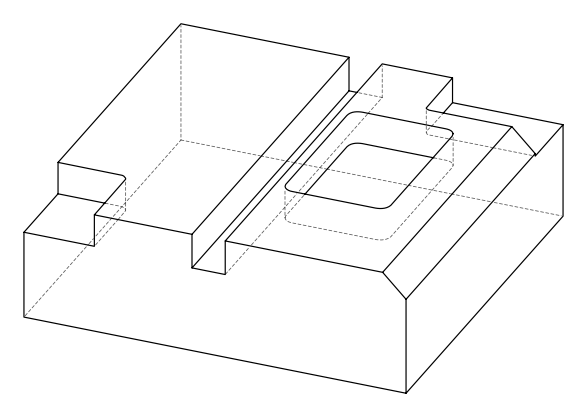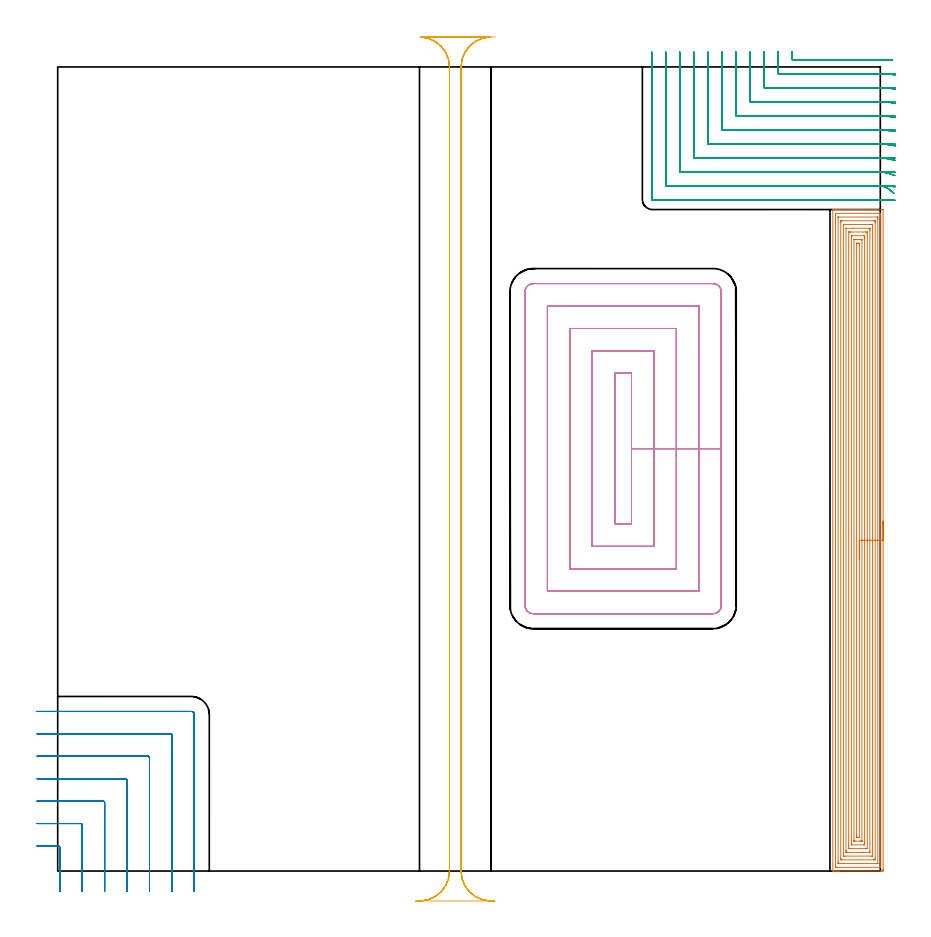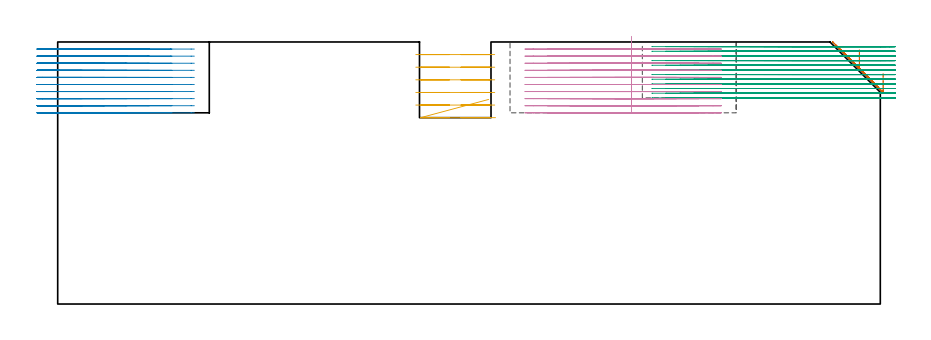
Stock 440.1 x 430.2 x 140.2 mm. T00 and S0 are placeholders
(PLAN: 5 operations, 4 tool changes, 136 min)
(1 AREA_MILL | FG_CHAMFER_SURFACE | UGT0205_001 | 28.67 min | 131085 mm3)
(2 MILL_CORNER_NOTCH_RECTANGULAR | CORNER_NOTCH_RECTANGULAR | NXT0201_012 | Follow Part, ap 4, ae 75% | 16.95 min | 286351 mm3)
(3 MILL_CORNER_NOTCH_RECTANGULAR_1 | CORNER_NOTCH_RECTANGULAR_1 | NXT0201_013 | Follow Part, ap 2.5, ae 75% | 39.01 min | 287157 mm3)
(4 MILL_RECTANGULAR_POCKET | POCKET_RECTANGULAR_STRAIGHT | NXT0201_012 | Follow Part, ap 4, ae 75% | 39.05 min | 878357 mm3)
(5 MILL_RECTANGULAR_SLOT | SLOT_RECTANGULAR | UGT0201_004 | Follow Part, ap 8, ae 75% | 12.3 min | 665838 mm3)
(TOOL UGT0205_001 | Chamfer Mill 20 x 3 x 45 deg. | D20 FL50 Z2)
(TOOL NXT0201_012 | ENDMILL 16mm [2P460-1600-NA 1630] | D16 FL38 Z6)
(TOOL NXT0201_013 | ENDMILL 10mm | D10 FL30 Z4)
(TOOL UGT0201_004 | End Mill 32 mm | D32 FL53 Z6)
(OP 1 AREA_MILL)
G17 G21 G94 G90
T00 M6
G54
G17 G0 G90 X441.6 Y186.95 S1061 M3
G43 Z150.2 H0
Z123.3
G94 G1 Y186.912 Z122.428 F250.
Y186.798 Z121.564
Y186.609 Z120.712
Y186.347 Z119.88
Y186.013 Z119.074
Y185.61 Z118.3
Y185.141 Z117.564
Y184.61 Z116.872
Y184.021 Z116.229
Y183.378 Z115.64
Y182.686 Z115.108
Y181.95 Z114.64
Y181.176 Z114.237
Y180.37 Z113.903
Y179.538 Z113.641
Y178.686 Z113.452
Y177.822 Z113.338
Y176.95 Z113.3
Y0.943
X441.599 Y0.611 Z113.301
X441.594 Y0.057 Z113.304
X441.591 Y0.008 Z113.306
X441.042 Y0.004 Z113.856
X440.433 Y0. Z114.464
X418.534 Z136.361
X417.926 Z136.969
X417.364 Z137.533
X417.036 Z137.86
X416.475 Z138.421
X416.147 Z138.748
X415.492 Z139.408
X415.112 Z139.788
X414.742 Z140.149
X414.702 Y0.009 Z140.188
X414.7 Y0.165 Z140.2
Y353.735
X414.703 Y353.891 Z140.188
X414.742 Y353.9 Z140.149
X415.112 Z139.788
X415.491 Z139.408
X416.147 Z138.748
X417.364 Z137.532
X417.926 Z136.969
X429.928 Z124.969
X441.042 Z113.856
X441.325 Y353.898 Z113.573
X441.592 Y353.89 Z113.306
X441.599 Y353.622 Z113.299
X441.6 Y176.95 Z113.3
X440.186 Z114.714
X440.185 Y2.397 Z114.715
X440.184 Y2.365 Z114.716
X440.153 Y2.01 Z114.747
X439.658 Y2.001 Z115.242
X417.036 Y2. Z137.864
X416.541 Y2.001 Z138.359
X416.147 Y2.01 Z138.753
X416.116 Y2.397 Z138.784
X416.115 Y2.43 Z138.785
Y351.503
X416.116 Y351.535 Z138.784
X416.147 Y351.89 Z138.753
X416.643 Y351.899 Z138.257
X439.264 Y351.9 Z115.636
X439.759 Y351.899 Z115.141
X440.153 Y351.89 Z114.747
X440.184 Y351.503 Z114.716
X440.185 Y351.47 Z114.715
X440.186 Y176.95 Z114.714
X438.772 Z116.128
X438.771 Y4.183 Z116.129
Y4.083
X438.768 Y4.034 Z116.132
X438.765 Y4.017 Z116.135
X438.737 Y4.01 Z116.163
X438.555 Y4.001 Z116.345
X417.926 Y4. Z136.974
X417.744 Y4.002 Z137.156
X417.623 Y4.005 Z137.277
X417.535 Y4.011 Z137.365
X417.532 Y4.05 Z137.368
X417.53 Y4.183 Z137.37
X417.529 Y4.581 Z137.371
X417.528 Y5.075 Z137.372
X417.529 Y349.717 Z137.371
Y349.817
X417.532 Y349.866 Z137.368
X417.534 Y349.883 Z137.366
X417.563 Y349.89 Z137.337
X417.745 Y349.899 Z137.155
X438.375 Y349.9 Z116.525
X438.556 Y349.899 Z116.344
X438.677 Y349.895 Z116.223
X438.765 Y349.889 Z116.135
X438.768 Y349.85 Z116.132
X438.77 Y349.717 Z116.13
X438.772 Y349.319 Z116.128
Y348.825
Y176.95
X437.357 Z117.543
Y6.861
X437.351 Y6.103 Z117.549
X437.341 Y6.01 Z117.559
X437.239 Y6.005 Z117.661
X437.025 Y6.002 Z117.875
X436.596 Y6. Z118.304
X419.672 Z135.228
X419.263 Y6.002 Z135.637
X419.059 Y6.005 Z135.841
X418.962 Y6.01 Z135.938
X418.95 Y6.073 Z135.95
X418.943 Y6.732 Z135.957
Y6.861
Y347.039
X418.949 Y347.797 Z135.951
X418.96 Y347.89 Z135.94
X419.061 Y347.895 Z135.839
X419.275 Y347.898 Z135.625
X419.704 Y347.9 Z135.196
X436.628 Z118.272
X437.037 Y347.898 Z117.863
X437.241 Y347.895 Z117.659
X437.338 Y347.89 Z117.562
X437.35 Y347.827 Z117.55
X437.357 Y347.168 Z117.543
Y347.039
Y176.95
X435.943 Z118.957
X435.942 Y8.411 Z118.958
X435.939 Y8.173 Z118.961
X435.936 Y8.024 Z118.964
X435.868 Y8.01 Z119.032
X435.707 Y8.005 Z119.193
X435.462 Y8.001 Z119.438
X421.237 Y8. Z133.663
X420.593 Y8.003 Z134.307
X420.379 Y8.007 Z134.521
X420.366 Y8.009 Z134.534
X420.363 Y8.042 Z134.537
X420.359 Y8.126 Z134.541
X420.357 Y8.252 Z134.543
Y8.41
X420.358 Y345.489 Z134.542
X420.361 Y345.727 Z134.539
X420.364 Y345.876 Z134.536
X420.432 Y345.89 Z134.468
X420.593 Y345.895 Z134.307
X420.839 Y345.899 Z134.061
X435.063 Y345.9 Z119.837
X435.707 Y345.897 Z119.193
X435.921 Y345.893 Z118.979
X435.934 Y345.891 Z118.966
X435.937 Y345.858 Z118.963
X435.941 Y345.774 Z118.959
X435.943 Y345.648 Z118.957
Y345.49
Y176.95
X434.529 Z120.371
X434.528 Y10.131 Z120.372
X434.527 Y10.056 Z120.373
X434.524 Y10.02 Z120.376
X434.522 Y10.01 Z120.378
X434.503 Y10.008 Z120.397
X434.358 Y10.002 Z120.542
X430.803 Y10. Z124.097
X422.371 Y10.001 Z132.529
X421.909 Y10.003 Z132.991
X421.795 Y10.01 Z133.105
X421.778 Y10.018 Z133.122
X421.776 Y10.055 Z133.124
X421.773 Y10.14 Z133.127
X421.772 Y10.433 Z133.128
X421.771 Y11.035 Z133.129
X421.772 Y343.769 Z133.128
X421.773 Y343.844 Z133.127
X421.776 Y343.88 Z133.124
X421.778 Y343.89 Z133.122
X421.797 Y343.892 Z133.103
X421.942 Y343.898 Z132.958
X425.497 Y343.9 Z129.403
X433.929 Y343.899 Z120.971
X434.391 Y343.897 Z120.509
X434.505 Y343.89 Z120.395
X434.522 Y343.882 Z120.378
X434.525 Y343.845 Z120.375
X434.527 Y343.76 Z120.373
X434.529 Y343.467 Z120.371
Y342.865
Y176.95
X433.115 Z121.785
X433.114 Y12.144 Z121.786
X433.111 Y12.069 Z121.789
X433.108 Y12.021 Z121.792
X433.103 Y12.009 Z121.797
X433.094 Y12.007 Z121.806
X433.04 Y12.004 Z121.86
X432.368 Y12. Z122.532
X432.151 Z122.749
X424.149 Z130.751
X423.476 Y12.002 Z131.424
X423.26 Y12.007 Z131.64
X423.195 Y12.01 Z131.705
X423.189 Y12.143 Z131.711
X423.187 Y12.218 Z131.713
X423.185 Y14.004 Z131.715
X423.186 Y341.756 Z131.714
X423.189 Y341.832 Z131.711
X423.192 Y341.879 Z131.708
X423.197 Y341.891 Z131.703
X423.207 Y341.893 Z131.693
X423.26 Y341.896 Z131.64
X423.932 Y341.9 Z130.968
X424.149 Z130.751
X432.151 Z122.749
X432.825 Y341.898 Z122.075
X433.04 Y341.893 Z121.86
X433.106 Y341.89 Z121.794
X433.111 Y341.757 Z121.789
X433.114 Y341.682 Z121.786
Y341.607
X433.115 Y340.789 Z121.785
Y176.95
X431.7 Z123.2
Y14.897
X431.699 Y14.458 Z123.201
X431.693 Y14.004 Z123.207
X431.266 Y14. Z123.634
X425.038 Z129.862
X424.607 Y14.004 Z130.293
X424.601 Y14.443 Z130.299
X424.6 Y14.897 Z130.3
Y15.337
Y339.003
X424.601 Y339.442 Z130.299
X424.607 Y339.896 Z130.293
X425.034 Y339.9 Z129.866
X431.258 Z123.642
X431.694 Y339.896 Z123.206
X431.699 Y339.457 Z123.201
X431.7 Y339.003 Z123.2
X431.701 Y338.563 Z123.199
X431.7 Y176.95 Z123.2
X430.286 Z124.614
X430.285 Y16.28 Z124.615
X430.284 Y16.078 Z124.616
X430.282 Y16.029 Z124.618
X430.28 Y16.012 Z124.62
X430.26 Y16.009 Z124.64
X430.161 Y16.003 Z124.739
X429.484 Y16. Z125.416
X429.274 Z125.626
X426.606 Y16.001 Z128.294
X426.086 Y16.008 Z128.814
X426.029 Y16.01 Z128.871
X426.021 Y16.078 Z128.879
X426.018 Y16.25 Z128.882
X426.014 Y16.595 Z128.886
Y337.621
X426.016 Y337.822 Z128.884
X426.018 Y337.871 Z128.882
X426.02 Y337.888 Z128.88
X426.041 Y337.891 Z128.859
X426.139 Y337.897 Z128.761
X426.816 Y337.9 Z128.084
X427.026 Z127.874
X429.694 Y337.899 Z125.206
X430.214 Y337.892 Z124.686
X430.271 Y337.89 Z124.629
X430.279 Y337.822 Z124.621
X430.282 Y337.65 Z124.618
X430.286 Y337.305 Z124.614
Y176.95
X428.872 Z126.028
Y18.19
X428.87 Y18.097 Z126.03
X428.867 Y18.024 Z126.033
X428.865 Y18.01 Z126.035
X428.856 Y18.007 Z126.044
X428.828 Y18.003 Z126.072
X428.595 Y18.001 Z126.305
X428.171 Y18. Z126.729
X427.706 Y18.004 Z127.194
X427.55 Y18.008 Z127.35
X427.435 Y18.013 Z127.465
X427.432 Y18.19 Z127.468
X427.429 Y18.468 Z127.471
X427.428 Y18.747 Z127.472
Y19.361
Y335.71
X427.43 Y335.803 Z127.47
X427.433 Y335.876 Z127.467
X427.435 Y335.89 Z127.465
X427.444 Y335.893 Z127.456
X427.472 Y335.897 Z127.428
X427.706 Y335.899 Z127.194
X428.129 Z126.771
X428.595 Y335.896 Z126.305
X428.75 Y335.892 Z126.15
X428.865 Y335.887 Z126.035
X428.868 Y335.71 Z126.032
X428.871 Y335.432 Z126.029
X428.872 Y335.153 Z126.028
Y334.539
Y176.95
Y176.078 Z126.066
Y175.213 Z126.18
Y174.362 Z126.369
Y173.53 Z126.631
Y172.724 Z126.965
Y171.95 Z127.368
Y171.214 Z127.836
Y170.522 Z128.368
Y169.879 Z128.957
Y169.29 Z129.6
Y168.758 Z130.292
Y168.29 Z131.028
Y167.887 Z131.802
Y167.553 Z132.608
Y167.291 Z133.44
Y167.102 Z134.292
Y166.988 Z135.156
Y166.95 Z136.028
G0 Z150.2
M5
M2
(OP 2 MILL_CORNER_NOTCH_RECTANGULAR)
G17 G21 G94 G90
T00 M6
G54
G17 G0 G90 X1.1 Y-11. S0 M3
G43 Z150.2 H1
Z136.41
G94 G1 Y-8. F250.
Y12.606 F500.
G3 X0.306 Y13.4 R0.8
G1 X-8.
X-11. F250.
G0 Z150.2
X13.1 Y-11.
Z136.41
G1 Y-8.
Y24.606 F500.
G3 X12.306 Y25.4 R0.8
G1 X-8.
X-11. F250.
G0 Z150.2
X25.1 Y-11.
Z136.41
G1 Y-8.
Y36.605 F500.
G3 X24.305 Y37.4 R0.8
G1 X-8.
X-11. F250.
G0 Z150.2
X37.1 Y-11.
Z136.41
G1 Y-8.
Y48.605 F500.
G3 X36.305 Y49.4 R0.8
G1 X-8.
X-11. F250.
G0 Z150.2
X49.1 Y-11.
Z136.41
G1 Y-8.
Y60.605 F500.
G3 X48.305 Y61.4 R0.8
G1 X-8.
X-11. F250.
G0 Z150.2
X61.1 Y-11.
Z136.41
G1 Y-8.
Y72.604 F500.
G3 X60.304 Y73.4 R0.8
G1 X-8.
X-11. F250.
G0 Z150.2
X73.1 Y-11.
Z136.41
G1 Y-8.
Y83.7 F500.
G3 X71.4 Y85.4 R1.7
G1 X-8.
X-11. F250.
G0 Z150.2
X1.1 Y-11.
Z132.62
G1 Y-8.
Y12.606 F500.
G3 X0.306 Y13.4 R0.8
G1 X-8.
X-11. F250.
G0 Z150.2
X13.1 Y-11.
Z132.62
G1 Y-8.
Y24.606 F500.
G3 X12.306 Y25.4 R0.8
G1 X-8.
X-11. F250.
G0 Z150.2
X25.1 Y-11.
Z132.62
G1 Y-8.
Y36.605 F500.
G3 X24.305 Y37.4 R0.8
G1 X-8.
X-11. F250.
G0 Z150.2
X37.1 Y-11.
Z132.62
G1 Y-8.
Y48.605 F500.
G3 X36.305 Y49.4 R0.8
G1 X-8.
X-11. F250.
G0 Z150.2
X49.1 Y-11.
Z132.62
G1 Y-8.
Y60.605 F500.
G3 X48.305 Y61.4 R0.8
G1 X-8.
X-11. F250.
G0 Z150.2
X61.1 Y-11.
Z132.62
G1 Y-8.
Y72.604 F500.
G3 X60.304 Y73.4 R0.8
G1 X-8.
X-11. F250.
G0 Z150.2
X73.1 Y-11.
Z132.62
G1 Y-8.
Y83.7 F500.
G3 X71.4 Y85.4 R1.7
G1 X-8.
X-11. F250.
G0 Z150.2
X1.1 Y-11.
Z128.83
G1 Y-8.
Y12.606 F500.
G3 X0.306 Y13.4 R0.8
G1 X-8.
X-11. F250.
G0 Z150.2
X13.1 Y-11.
Z128.83
G1 Y-8.
Y24.606 F500.
G3 X12.306 Y25.4 R0.8
G1 X-8.
X-11. F250.
G0 Z150.2
X25.1 Y-11.
Z128.83
G1 Y-8.
Y36.605 F500.
G3 X24.305 Y37.4 R0.8
G1 X-8.
X-11. F250.
G0 Z150.2
X37.1 Y-11.
Z128.83
G1 Y-8.
Y48.605 F500.
G3 X36.305 Y49.4 R0.8
G1 X-8.
X-11. F250.
G0 Z150.2
X49.1 Y-11.
Z128.83
G1 Y-8.
Y60.605 F500.
G3 X48.305 Y61.4 R0.8
G1 X-8.
X-11. F250.
G0 Z150.2
X61.1 Y-11.
Z128.83
G1 Y-8.
Y72.604 F500.
G3 X60.304 Y73.4 R0.8
G1 X-8.
X-11. F250.
G0 Z150.2
X73.1 Y-11.
Z128.83
G1 Y-8.
Y83.7 F500.
G3 X71.4 Y85.4 R1.7
G1 X-8.
X-11. F250.
G0 Z150.2
X1.1 Y-11.
Z125.04
G1 Y-8.
Y12.606 F500.
G3 X0.306 Y13.4 R0.8
G1 X-8.
X-11. F250.
G0 Z150.2
X13.1 Y-11.
Z125.04
G1 Y-8.
Y24.606 F500.
G3 X12.306 Y25.4 R0.8
G1 X-8.
X-11. F250.
G0 Z150.2
X25.1 Y-11.
Z125.04
G1 Y-8.
Y36.605 F500.
G3 X24.305 Y37.4 R0.8
G1 X-8.
X-11. F250.
G0 Z150.2
X37.1 Y-11.
Z125.04
G1 Y-8.
Y48.605 F500.
G3 X36.305 Y49.4 R0.8
G1 X-8.
X-11. F250.
G0 Z150.2
X49.1 Y-11.
Z125.04
G1 Y-8.
Y60.605 F500.
G3 X48.305 Y61.4 R0.8
G1 X-8.
X-11. F250.
G0 Z150.2
X61.1 Y-11.
Z125.04
G1 Y-8.
Y72.604 F500.
G3 X60.304 Y73.4 R0.8
G1 X-8.
X-11. F250.
G0 Z150.2
X73.1 Y-11.
Z125.04
G1 Y-8.
Y83.7 F500.
G3 X71.4 Y85.4 R1.7
G1 X-8.
X-11. F250.
G0 Z150.2
X1.1 Y-11.
Z121.25
G1 Y-8.
Y12.606 F500.
G3 X0.306 Y13.4 R0.8
G1 X-8.
X-11. F250.
G0 Z150.2
X13.1 Y-11.
Z121.25
G1 Y-8.
Y24.606 F500.
G3 X12.306 Y25.4 R0.8
G1 X-8.
X-11. F250.
G0 Z150.2
X25.1 Y-11.
Z121.25
G1 Y-8.
Y36.605 F500.
G3 X24.305 Y37.4 R0.8
G1 X-8.
X-11. F250.
G0 Z150.2
X37.1 Y-11.
Z121.25
G1 Y-8.
Y48.605 F500.
G3 X36.305 Y49.4 R0.8
G1 X-8.
X-11. F250.
G0 Z150.2
X49.1 Y-11.
Z121.25
G1 Y-8.
Y60.605 F500.
G3 X48.305 Y61.4 R0.8
G1 X-8.
X-11. F250.
G0 Z150.2
X61.1 Y-11.
Z121.25
G1 Y-8.
Y72.604 F500.
G3 X60.304 Y73.4 R0.8
G1 X-8.
X-11. F250.
G0 Z150.2
X73.1 Y-11.
Z121.25
G1 Y-8.
Y83.7 F500.
G3 X71.4 Y85.4 R1.7
G1 X-8.
X-11. F250.
G0 Z150.2
X1.1 Y-11.
Z117.46
G1 Y-8.
Y12.606 F500.
G3 X0.306 Y13.4 R0.8
G1 X-8.
X-11. F250.
G0 Z150.2
X13.1 Y-11.
Z117.46
G1 Y-8.
Y24.606 F500.
G3 X12.306 Y25.4 R0.8
G1 X-8.
X-11. F250.
G0 Z150.2
X25.1 Y-11.
Z117.46
G1 Y-8.
Y36.605 F500.
G3 X24.305 Y37.4 R0.8
G1 X-8.
X-11. F250.
G0 Z150.2
X37.1 Y-11.
Z117.46
G1 Y-8.
Y48.605 F500.
G3 X36.305 Y49.4 R0.8
G1 X-8.
X-11. F250.
G0 Z150.2
X49.1 Y-11.
Z117.46
G1 Y-8.
Y60.605 F500.
G3 X48.305 Y61.4 R0.8
G1 X-8.
X-11. F250.
G0 Z150.2
X61.1 Y-11.
Z117.46
G1 Y-8.
Y72.604 F500.
G3 X60.304 Y73.4 R0.8
G1 X-8.
X-11. F250.
G0 Z150.2
X73.1 Y-11.
Z117.46
G1 Y-8.
Y83.7 F500.
G3 X71.4 Y85.4 R1.7
G1 X-8.
X-11. F250.
G0 Z150.2
X1.1 Y-11.
Z113.67
G1 Y-8.
Y12.606 F500.
G3 X0.306 Y13.4 R0.8
G1 X-8.
X-11. F250.
G0 Z150.2
X13.1 Y-11.
Z113.67
G1 Y-8.
Y24.606 F500.
G3 X12.306 Y25.4 R0.8
G1 X-8.
X-11. F250.
G0 Z150.2
X25.1 Y-11.
Z113.67
G1 Y-8.
Y36.605 F500.
G3 X24.305 Y37.4 R0.8
G1 X-8.
X-11. F250.
G0 Z150.2
X37.1 Y-11.
Z113.67
G1 Y-8.
Y48.605 F500.
G3 X36.305 Y49.4 R0.8
G1 X-8.
X-11. F250.
G0 Z150.2
X49.1 Y-11.
Z113.67
G1 Y-8.
Y60.605 F500.
G3 X48.305 Y61.4 R0.8
G1 X-8.
X-11. F250.
G0 Z150.2
X61.1 Y-11.
Z113.67
G1 Y-8.
Y72.604 F500.
G3 X60.304 Y73.4 R0.8
G1 X-8.
X-11. F250.
G0 Z150.2
X73.1 Y-11.
Z113.67
G1 Y-8.
Y83.7 F500.
G3 X71.4 Y85.4 R1.7
G1 X-8.
X-11. F250.
G0 Z150.2
X1.1 Y-11.
Z109.88
G1 Y-8.
Y12.606 F500.
G3 X0.306 Y13.4 R0.8
G1 X-8.
X-11. F250.
G0 Z150.2
X13.1 Y-11.
Z109.88
G1 Y-8.
Y24.606 F500.
G3 X12.306 Y25.4 R0.8
G1 X-8.
X-11. F250.
G0 Z150.2
X25.1 Y-11.
Z109.88
G1 Y-8.
Y36.605 F500.
G3 X24.305 Y37.4 R0.8
G1 X-8.
X-11. F250.
G0 Z150.2
X37.1 Y-11.
Z109.88
G1 Y-8.
Y48.605 F500.
G3 X36.305 Y49.4 R0.8
G1 X-8.
X-11. F250.
G0 Z150.2
X49.1 Y-11.
Z109.88
G1 Y-8.
Y60.605 F500.
G3 X48.305 Y61.4 R0.8
G1 X-8.
X-11. F250.
G0 Z150.2
X61.1 Y-11.
Z109.88
G1 Y-8.
Y72.604 F500.
G3 X60.304 Y73.4 R0.8
G1 X-8.
X-11. F250.
G0 Z150.2
X73.1 Y-11.
Z109.88
G1 Y-8.
Y83.7 F500.
G3 X71.4 Y85.4 R1.7
G1 X-8.
X-11. F250.
G0 Z150.2
X1.1 Y-11.
Z106.09
G1 Y-8.
Y12.606 F500.
G3 X0.306 Y13.4 R0.8
G1 X-8.
X-11. F250.
G0 Z150.2
X13.1 Y-11.
Z106.09
G1 Y-8.
Y24.606 F500.
G3 X12.306 Y25.4 R0.8
G1 X-8.
X-11. F250.
G0 Z150.2
X25.1 Y-11.
Z106.09
G1 Y-8.
Y36.605 F500.
G3 X24.305 Y37.4 R0.8
G1 X-8.
X-11. F250.
G0 Z150.2
X37.1 Y-11.
Z106.09
G1 Y-8.
Y48.605 F500.
G3 X36.305 Y49.4 R0.8
G1 X-8.
X-11. F250.
G0 Z150.2
X49.1 Y-11.
Z106.09
G1 Y-8.
Y60.605 F500.
G3 X48.305 Y61.4 R0.8
G1 X-8.
X-11. F250.
G0 Z150.2
X61.1 Y-11.
Z106.09
G1 Y-8.
Y72.604 F500.
G3 X60.304 Y73.4 R0.8
G1 X-8.
X-11. F250.
G0 Z150.2
X73.1 Y-11.
Z106.09
G1 Y-8.
Y83.7 F500.
G3 X71.4 Y85.4 R1.7
G1 X-8.
X-11. F250.
G0 Z150.2
X1.1 Y-11.
Z102.3
G1 Y-8.
Y12.606 F500.
G3 X0.306 Y13.4 R0.8
G1 X-8.
X-11. F250.
G0 Z150.2
X13.1 Y-11.
Z102.3
G1 Y-8.
Y24.606 F500.
G3 X12.306 Y25.4 R0.8
G1 X-8.
X-11. F250.
G0 Z150.2
X25.1 Y-11.
Z102.3
G1 Y-8.
Y36.605 F500.
G3 X24.305 Y37.4 R0.8
G1 X-8.
X-11. F250.
G0 Z150.2
X37.1 Y-11.
Z102.3
G1 Y-8.
Y48.605 F500.
G3 X36.305 Y49.4 R0.8
G1 X-8.
X-11. F250.
G0 Z150.2
X49.1 Y-11.
Z102.3
G1 Y-8.
Y60.605 F500.
G3 X48.305 Y61.4 R0.8
G1 X-8.
X-11. F250.
G0 Z150.2
X61.1 Y-11.
Z102.3
G1 Y-8.
Y72.604 F500.
G3 X60.304 Y73.4 R0.8
G1 X-8.
X-11. F250.
G0 Z150.2
X73.1 Y-11.
Z102.3
G1 Y-8.
Y83.7 F500.
G3 X71.4 Y85.4 R1.7
G1 X-8.
X-11. F250.
G0 Z150.2
M5
M2
(OP 3 MILL_CORNER_NOTCH_RECTANGULAR_1)
G17 G21 G94 G90
T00 M6
G54
G17 G0 G90 X392.8 Y438.2 S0 M3
G43 Z150.2 H0
Z137.708
G94 G1 Y435.2 F250.
Y434.394 F500.
G3 X393.294 Y433.9 R0.5
G1 X440.126
G2 X443.547 Y433.822 R75.
G1 X446.544 Y433.685 F250.
G0 Z150.2
X385.3 Y438.2
Z137.708
G1 Y435.2
Y426.895 F500.
G3 X385.795 Y426.4 R0.5
G1 X440.126
G2 X445.1 Y426.216 R67.5
G1 X448.092 Y425.995 F250.
G0 Z150.2
X377.8 Y438.2
Z137.708
G1 Y435.2
Y419.395 F500.
G3 X378.295 Y418.9 R0.5
G1 X440.126
G2 X445.1 Y418.693 R60.
G1 X448.09 Y418.445 F250.
G0 Z150.2
X370.3 Y438.2
Z137.708
G1 Y435.2
Y411.895 F500.
G3 X370.795 Y411.4 R0.5
G1 X440.126
G2 X445.1 Y411.164 R52.5
G1 X448.087 Y410.88 F250.
G0 Z150.2
X362.8 Y438.2
Z137.708
G1 Y435.2
Y404.395 F500.
G3 X363.295 Y403.9 R0.5
G1 X440.126
G2 X445.1 Y403.624 R45.
G1 X448.082 Y403.293 F250.
G0 Z150.2
X355.3 Y438.2
Z137.708
G1 Y435.2
Y396.896 F500.
G3 X355.796 Y396.4 R0.5
G1 X440.126
G2 X445.1 Y396.069 R37.5
G1 X448.073 Y395.671 F250.
G0 Z150.2
X347.8 Y438.2
Z137.708
G1 Y435.2
Y389.396 F500.
G3 X348.296 Y388.9 R0.5
G1 X440.126
G2 X445.1 Y388.485 R30.
G1 X448.058 Y387.987 F250.
G0 Z150.2
X340.3 Y438.2
Z137.708
G1 Y435.2
Y381.896 F500.
G3 X340.796 Y381.4 R0.5
G1 X440.126
G2 X445.1 Y380.843 R22.5
G1 X448.026 Y380.18 F250.
G0 Z150.2
X332.8 Y438.2
Z137.708
G1 Y435.2
Y374.396 F500.
G3 X333.296 Y373.9 R0.5
G1 X440.126
G2 X445.1 Y373.051 R15.
G1 X447.93 Y372.056 F250.
G0 Z150.2
X325.3 Y438.2
Z137.708
G1 Y435.2
Y366.896 F500.
G3 X325.796 Y366.4 R0.5
G1 X440.126
G2 X445.1 Y364.513 R7.5
G1 X447.345 Y362.523 F250.
G0 Z150.2
X317.8 Y438.2
Z137.708
G1 Y435.2
Y359.397 F500.
G3 X318.297 Y358.9 R0.5
G1 X440.126
X443.126 F250.
G0 Z150.2
X392.8 Y438.2
Z135.217
G1 Y435.2
Y434.394 F500.
G3 X393.294 Y433.9 R0.5
G1 X440.126
G2 X443.547 Y433.822 R75.
G1 X446.544 Y433.685 F250.
G0 Z150.2
X385.3 Y438.2
Z135.217
G1 Y435.2
Y426.895 F500.
G3 X385.795 Y426.4 R0.5
G1 X440.126
G2 X445.1 Y426.216 R67.5
G1 X448.092 Y425.995 F250.
G0 Z150.2
X377.8 Y438.2
Z135.217
G1 Y435.2
Y419.395 F500.
G3 X378.295 Y418.9 R0.5
G1 X440.126
G2 X445.1 Y418.693 R60.
G1 X448.09 Y418.445 F250.
G0 Z150.2
X370.3 Y438.2
Z135.217
G1 Y435.2
Y411.895 F500.
G3 X370.795 Y411.4 R0.5
G1 X440.126
G2 X445.1 Y411.164 R52.5
G1 X448.087 Y410.88 F250.
G0 Z150.2
X362.8 Y438.2
Z135.217
G1 Y435.2
Y404.395 F500.
G3 X363.295 Y403.9 R0.5
G1 X440.126
G2 X445.1 Y403.624 R45.
G1 X448.082 Y403.293 F250.
G0 Z150.2
X355.3 Y438.2
Z135.217
G1 Y435.2
Y396.896 F500.
G3 X355.796 Y396.4 R0.5
G1 X440.126
G2 X445.1 Y396.069 R37.5
G1 X448.073 Y395.671 F250.
G0 Z150.2
X347.8 Y438.2
Z135.217
G1 Y435.2
Y389.396 F500.
G3 X348.296 Y388.9 R0.5
G1 X440.126
G2 X445.1 Y388.485 R30.
G1 X448.058 Y387.987 F250.
G0 Z150.2
X340.3 Y438.2
Z135.217
G1 Y435.2
Y381.896 F500.
G3 X340.796 Y381.4 R0.5
G1 X440.126
G2 X445.1 Y380.843 R22.5
G1 X448.026 Y380.18 F250.
G0 Z150.2
X332.8 Y438.2
Z135.217
G1 Y435.2
Y374.396 F500.
G3 X333.296 Y373.9 R0.5
G1 X440.126
G2 X445.1 Y373.051 R15.
G1 X447.93 Y372.056 F250.
G0 Z150.2
X325.3 Y438.2
Z135.217
G1 Y435.2
Y366.896 F500.
G3 X325.796 Y366.4 R0.5
G1 X440.126
G2 X445.1 Y364.513 R7.5
G1 X447.345 Y362.523 F250.
G0 Z150.2
X317.8 Y438.2
Z135.217
G1 Y435.2
Y359.397 F500.
G3 X318.297 Y358.9 R0.5
G1 X440.126
X443.126 F250.
G0 Z150.2
X392.8 Y438.2
Z132.725
G1 Y435.2
Y434.394 F500.
G3 X393.294 Y433.9 R0.5
G1 X440.126
G2 X443.547 Y433.822 R75.
G1 X446.544 Y433.685 F250.
G0 Z150.2
X385.3 Y438.2
Z132.725
G1 Y435.2
Y426.895 F500.
G3 X385.795 Y426.4 R0.5
G1 X440.126
G2 X445.1 Y426.216 R67.5
G1 X448.092 Y425.995 F250.
G0 Z150.2
X377.8 Y438.2
Z132.725
G1 Y435.2
Y419.395 F500.
G3 X378.295 Y418.9 R0.5
G1 X440.126
G2 X445.1 Y418.693 R60.
G1 X448.09 Y418.445 F250.
G0 Z150.2
X370.3 Y438.2
Z132.725
G1 Y435.2
Y411.895 F500.
G3 X370.795 Y411.4 R0.5
G1 X440.126
G2 X445.1 Y411.164 R52.5
G1 X448.087 Y410.88 F250.
G0 Z150.2
X362.8 Y438.2
Z132.725
G1 Y435.2
Y404.395 F500.
G3 X363.295 Y403.9 R0.5
G1 X440.126
G2 X445.1 Y403.624 R45.
G1 X448.082 Y403.293 F250.
G0 Z150.2
X355.3 Y438.2
Z132.725
G1 Y435.2
Y396.896 F500.
G3 X355.796 Y396.4 R0.5
G1 X440.126
G2 X445.1 Y396.069 R37.5
G1 X448.073 Y395.671 F250.
G0 Z150.2
X347.8 Y438.2
Z132.725
G1 Y435.2
Y389.396 F500.
G3 X348.296 Y388.9 R0.5
G1 X440.126
G2 X445.1 Y388.485 R30.
G1 X448.058 Y387.987 F250.
G0 Z150.2
X340.3 Y438.2
Z132.725
G1 Y435.2
Y381.896 F500.
G3 X340.796 Y381.4 R0.5
G1 X440.126
G2 X445.1 Y380.843 R22.5
G1 X448.026 Y380.18 F250.
G0 Z150.2
X332.8 Y438.2
Z132.725
G1 Y435.2
Y374.396 F500.
G3 X333.296 Y373.9 R0.5
G1 X440.126
G2 X445.1 Y373.051 R15.
G1 X447.93 Y372.056 F250.
G0 Z150.2
X325.3 Y438.2
Z132.725
G1 Y435.2
Y366.896 F500.
G3 X325.796 Y366.4 R0.5
G1 X440.126
G2 X445.1 Y364.513 R7.5
G1 X447.345 Y362.523 F250.
G0 Z150.2
X317.8 Y438.2
Z132.725
G1 Y435.2
Y359.397 F500.
G3 X318.297 Y358.9 R0.5
G1 X440.126
X443.126 F250.
G0 Z150.2
X392.8 Y438.2
Z130.233
G1 Y435.2
Y434.394 F500.
G3 X393.294 Y433.9 R0.5
G1 X440.126
G2 X443.547 Y433.822 R75.
G1 X446.544 Y433.685 F250.
G0 Z150.2
X385.3 Y438.2
Z130.233
G1 Y435.2
Y426.895 F500.
G3 X385.795 Y426.4 R0.5
G1 X440.126
G2 X445.1 Y426.216 R67.5
G1 X448.092 Y425.995 F250.
G0 Z150.2
X377.8 Y438.2
Z130.233
G1 Y435.2
Y419.395 F500.
G3 X378.295 Y418.9 R0.5
G1 X440.126
G2 X445.1 Y418.693 R60.
G1 X448.09 Y418.445 F250.
G0 Z150.2
X370.3 Y438.2
Z130.233
G1 Y435.2
Y411.895 F500.
G3 X370.795 Y411.4 R0.5
G1 X440.126
G2 X445.1 Y411.164 R52.5
G1 X448.087 Y410.88 F250.
G0 Z150.2
X362.8 Y438.2
Z130.233
G1 Y435.2
Y404.395 F500.
G3 X363.295 Y403.9 R0.5
G1 X440.126
G2 X445.1 Y403.624 R45.
G1 X448.082 Y403.293 F250.
G0 Z150.2
X355.3 Y438.2
Z130.233
G1 Y435.2
Y396.896 F500.
G3 X355.796 Y396.4 R0.5
G1 X440.126
G2 X445.1 Y396.069 R37.5
G1 X448.073 Y395.671 F250.
G0 Z150.2
X347.8 Y438.2
Z130.233
G1 Y435.2
Y389.396 F500.
G3 X348.296 Y388.9 R0.5
G1 X440.126
G2 X445.1 Y388.485 R30.
G1 X448.058 Y387.987 F250.
G0 Z150.2
X340.3 Y438.2
Z130.233
G1 Y435.2
Y381.896 F500.
G3 X340.796 Y381.4 R0.5
G1 X440.126
G2 X445.1 Y380.843 R22.5
G1 X448.026 Y380.18 F250.
G0 Z150.2
X332.8 Y438.2
Z130.233
G1 Y435.2
Y374.396 F500.
G3 X333.296 Y373.9 R0.5
G1 X440.126
G2 X445.1 Y373.051 R15.
G1 X447.93 Y372.056 F250.
G0 Z150.2
X325.3 Y438.2
Z130.233
G1 Y435.2
Y366.896 F500.
G3 X325.796 Y366.4 R0.5
G1 X440.126
G2 X445.1 Y364.513 R7.5
G1 X447.345 Y362.523 F250.
G0 Z150.2
X317.8 Y438.2
Z130.233
G1 Y435.2
Y359.397 F500.
G3 X318.297 Y358.9 R0.5
G1 X440.126
X443.126 F250.
G0 Z150.2
X392.8 Y438.2
Z127.742
G1 Y435.2
Y434.394 F500.
G3 X393.294 Y433.9 R0.5
G1 X440.126
G2 X443.547 Y433.822 R75.
G1 X446.544 Y433.685 F250.
G0 Z150.2
X385.3 Y438.2
Z127.742
G1 Y435.2
Y426.895 F500.
G3 X385.795 Y426.4 R0.5
G1 X440.126
G2 X445.1 Y426.216 R67.5
G1 X448.092 Y425.995 F250.
G0 Z150.2
X377.8 Y438.2
Z127.742
G1 Y435.2
Y419.395 F500.
G3 X378.295 Y418.9 R0.5
G1 X440.126
G2 X445.1 Y418.693 R60.
G1 X448.09 Y418.445 F250.
G0 Z150.2
X370.3 Y438.2
Z127.742
G1 Y435.2
Y411.895 F500.
G3 X370.795 Y411.4 R0.5
G1 X440.126
G2 X445.1 Y411.164 R52.5
G1 X448.087 Y410.88 F250.
G0 Z150.2
X362.8 Y438.2
Z127.742
G1 Y435.2
Y404.395 F500.
G3 X363.295 Y403.9 R0.5
G1 X440.126
G2 X445.1 Y403.624 R45.
G1 X448.082 Y403.293 F250.
G0 Z150.2
X355.3 Y438.2
Z127.742
G1 Y435.2
Y396.896 F500.
G3 X355.796 Y396.4 R0.5
G1 X440.126
G2 X445.1 Y396.069 R37.5
G1 X448.073 Y395.671 F250.
G0 Z150.2
X347.8 Y438.2
Z127.742
G1 Y435.2
Y389.396 F500.
G3 X348.296 Y388.9 R0.5
G1 X440.126
G2 X445.1 Y388.485 R30.
G1 X448.058 Y387.987 F250.
G0 Z150.2
X340.3 Y438.2
Z127.742
G1 Y435.2
Y381.896 F500.
G3 X340.796 Y381.4 R0.5
G1 X440.126
G2 X445.1 Y380.843 R22.5
G1 X448.026 Y380.18 F250.
G0 Z150.2
X332.8 Y438.2
Z127.742
G1 Y435.2
Y374.396 F500.
G3 X333.296 Y373.9 R0.5
G1 X440.126
G2 X445.1 Y373.051 R15.
G1 X447.93 Y372.056 F250.
G0 Z150.2
X325.3 Y438.2
Z127.742
G1 Y435.2
Y366.896 F500.
G3 X325.796 Y366.4 R0.5
G1 X440.126
G2 X445.1 Y364.513 R7.5
G1 X447.345 Y362.523 F250.
G0 Z150.2
X317.8 Y438.2
Z127.742
G1 Y435.2
Y359.397 F500.
G3 X318.297 Y358.9 R0.5
G1 X440.126
X443.126 F250.
G0 Z150.2
X392.8 Y438.2
Z125.25
G1 Y435.2
Y434.394 F500.
G3 X393.294 Y433.9 R0.5
G1 X440.126
G2 X443.547 Y433.822 R75.
G1 X446.544 Y433.685 F250.
G0 Z150.2
X385.3 Y438.2
Z125.25
G1 Y435.2
Y426.895 F500.
G3 X385.795 Y426.4 R0.5
G1 X440.126
G2 X445.1 Y426.216 R67.5
G1 X448.092 Y425.995 F250.
G0 Z150.2
X377.8 Y438.2
Z125.25
G1 Y435.2
Y419.395 F500.
G3 X378.295 Y418.9 R0.5
G1 X440.126
G2 X445.1 Y418.693 R60.
G1 X448.09 Y418.445 F250.
G0 Z150.2
X370.3 Y438.2
Z125.25
G1 Y435.2
Y411.895 F500.
G3 X370.795 Y411.4 R0.5
G1 X440.126
G2 X445.1 Y411.164 R52.5
G1 X448.087 Y410.88 F250.
G0 Z150.2
X362.8 Y438.2
Z125.25
G1 Y435.2
Y404.395 F500.
G3 X363.295 Y403.9 R0.5
G1 X440.126
G2 X445.1 Y403.624 R45.
G1 X448.082 Y403.293 F250.
G0 Z150.2
X355.3 Y438.2
Z125.25
G1 Y435.2
Y396.896 F500.
G3 X355.796 Y396.4 R0.5
G1 X440.126
G2 X445.1 Y396.069 R37.5
G1 X448.073 Y395.671 F250.
G0 Z150.2
X347.8 Y438.2
Z125.25
G1 Y435.2
Y389.396 F500.
G3 X348.296 Y388.9 R0.5
G1 X440.126
G2 X445.1 Y388.485 R30.
G1 X448.058 Y387.987 F250.
G0 Z150.2
X340.3 Y438.2
Z125.25
G1 Y435.2
Y381.896 F500.
G3 X340.796 Y381.4 R0.5
G1 X440.126
G2 X445.1 Y380.843 R22.5
G1 X448.026 Y380.18 F250.
G0 Z150.2
X332.8 Y438.2
Z125.25
G1 Y435.2
Y374.396 F500.
G3 X333.296 Y373.9 R0.5
G1 X440.126
G2 X445.1 Y373.051 R15.
G1 X447.93 Y372.056 F250.
G0 Z150.2
X325.3 Y438.2
Z125.25
G1 Y435.2
Y366.896 F500.
G3 X325.796 Y366.4 R0.5
G1 X440.126
G2 X445.1 Y364.513 R7.5
G1 X447.345 Y362.523 F250.
G0 Z150.2
X317.8 Y438.2
Z125.25
G1 Y435.2
Y359.397 F500.
G3 X318.297 Y358.9 R0.5
G1 X440.126
X443.126 F250.
G0 Z150.2
X392.8 Y438.2
Z122.758
G1 Y435.2
Y434.394 F500.
G3 X393.294 Y433.9 R0.5
G1 X440.375
G2 X443.535 Y433.833 R75.
G1 X446.532 Y433.707 F250.
G0 Z150.2
X385.3 Y438.2
Z122.758
G1 Y435.2
Y426.895 F500.
G3 X385.795 Y426.4 R0.5
G1 X440.375
G2 X445.1 Y426.234 R67.5
G1 X448.093 Y426.024 F250.
G0 Z150.2
X377.8 Y438.2
Z122.758
G1 Y435.2
Y419.395 F500.
G3 X378.295 Y418.9 R0.5
G1 X440.375
G2 X445.1 Y418.714 R60.
G1 X448.091 Y418.477 F250.
G0 Z150.2
X370.3 Y438.2
Z122.758
G1 Y435.2
Y411.895 F500.
G3 X370.795 Y411.4 R0.5
G1 X440.375
G2 X445.1 Y411.187 R52.5
G1 X448.088 Y410.917 F250.
G0 Z150.2
X362.8 Y438.2
Z122.758
G1 Y435.2
Y404.395 F500.
G3 X363.295 Y403.9 R0.5
G1 X440.375
G2 X445.1 Y403.651 R45.
G1 X448.083 Y403.336 F250.
G0 Z150.2
X355.3 Y438.2
Z122.758
G1 Y435.2
Y396.896 F500.
G3 X355.796 Y396.4 R0.5
G1 X440.375
G2 X445.1 Y396.101 R37.5
G1 X448.076 Y395.723 F250.
G0 Z150.2
X347.8 Y438.2
Z122.758
G1 Y435.2
Y389.396 F500.
G3 X348.296 Y388.9 R0.5
G1 X440.375
G2 X445.1 Y388.526 R30.
G1 X448.063 Y388.053 F250.
G0 Z150.2
X340.3 Y438.2
Z122.758
G1 Y435.2
Y381.896 F500.
G3 X340.796 Y381.4 R0.5
G1 X440.375
G2 X445.1 Y380.898 R22.5
G1 X448.033 Y380.268 F250.
G0 Z150.2
X332.8 Y438.2
Z122.758
G1 Y435.2
Y374.396 F500.
G3 X333.296 Y373.9 R0.5
G1 X440.375
G2 X445.1 Y373.136 R15.
G1 X447.947 Y372.192 F250.
G0 Z150.2
X325.3 Y438.2
Z122.758
G1 Y435.2
Y366.896 F500.
G3 X325.796 Y366.4 R0.5
G1 X440.375
G2 X445.1 Y364.725 R7.5
G1 X447.43 Y362.835 F250.
G0 Z150.2
X317.8 Y438.2
Z122.758
G1 Y435.2
Y359.397 F500.
G3 X318.297 Y358.9 R0.5
G1 X440.375
X443.375 F250.
G0 Z150.2
X392.8 Y438.2
Z120.267
G1 Y435.2
Y434.394 F500.
G3 X393.294 Y433.9 R0.5
G1 X443.463
X446.463 F250.
G0 Z150.2
X385.3 Y438.2
Z120.267
G1 Y435.2
Y426.894 F500.
G3 X385.794 Y426.4 R0.5
G1 X443.809
G2 X445.1 Y426.388 R67.5
G1 X448.099 Y426.33 F250.
G0 Z150.2
X377.8 Y438.2
Z120.267
G1 Y435.2
Y419.395 F500.
G3 X378.295 Y418.9 R0.5
G1 X443.809
G2 X445.1 Y418.886 R60.
G1 X448.099 Y418.822 F250.
G0 Z150.2
X370.3 Y438.2
Z120.267
G1 Y435.2
Y411.895 F500.
G3 X370.795 Y411.4 R0.5
G1 X443.809
G2 X445.1 Y411.384 R52.5
G1 X448.099 Y411.31 F250.
G0 Z150.2
X362.8 Y438.2
Z120.267
G1 Y435.2
Y404.395 F500.
G3 X363.295 Y403.9 R0.5
G1 X443.809
G2 X445.1 Y403.881 R45.
G1 X448.099 Y403.795 F250.
G0 Z150.2
X355.3 Y438.2
Z120.267
G1 Y435.2
Y396.896 F500.
G3 X355.796 Y396.4 R0.5
G1 X443.809
G2 X445.1 Y396.378 R37.5
G1 X448.098 Y396.275 F250.
G0 Z150.2
X347.8 Y438.2
Z120.267
G1 Y435.2
Y389.396 F500.
G3 X348.296 Y388.9 R0.5
G1 X443.809
G2 X445.1 Y388.872 R30.
G1 X448.097 Y388.743 F250.
G0 Z150.2
X340.3 Y438.2
Z120.267
G1 Y435.2
Y381.896 F500.
G3 X340.796 Y381.4 R0.5
G1 X443.809
G2 X445.1 Y381.363 R22.5
G1 X448.095 Y381.191 F250.
G0 Z150.2
X332.8 Y438.2
Z120.267
G1 Y435.2
Y374.396 F500.
G3 X333.296 Y373.9 R0.5
G1 X443.809
G2 X445.1 Y373.844 R15.
G1 X448.089 Y373.586 F250.
G0 Z150.2
X325.3 Y438.2
Z120.267
G1 Y435.2
Y366.896 F500.
G3 X325.796 Y366.4 R0.5
G1 X443.809
G2 X445.1 Y366.288 R7.5
G1 X448.055 Y365.772 F250.
G0 Z150.2
X317.8 Y438.2
Z120.267
G1 Y435.2
Y359.397 F500.
G3 X318.297 Y358.9 R0.5
G1 X443.809
X446.809 F250.
G0 Z150.2
X392.8 Y438.2
Z117.775
G1 Y435.2
Y434.394 F500.
G3 X393.294 Y433.9 R0.5
G1 X443.463
X446.463 F250.
G0 Z150.2
X385.3 Y438.2
Z117.775
G1 Y435.2
Y426.894 F500.
G3 X385.794 Y426.4 R0.5
G1 X445.034
X445.1
X448.1 Y426.397 F250.
G0 Z150.2
X377.8 Y438.2
Z117.775
G1 Y435.2
Y419.395 F500.
G3 X378.295 Y418.9 R0.5
G1 X445.034
X445.1
X448.1 Y418.897 F250.
G0 Z150.2
X370.3 Y438.2
Z117.775
G1 Y435.2
Y411.895 F500.
G3 X370.795 Y411.4 R0.5
G1 X445.034
X445.1
X448.1 Y411.396 F250.
G0 Z150.2
X362.8 Y438.2
Z117.775
G1 Y435.2
Y404.395 F500.
G3 X363.295 Y403.9 R0.5
G1 X445.034
X445.1
X448.1 Y403.896 F250.
G0 Z150.2
X355.3 Y438.2
Z117.775
G1 Y435.2
Y396.896 F500.
G3 X355.795 Y396.4 R0.5
G1 X445.034
X445.1
X448.1 Y396.395 F250.
G0 Z150.2
X347.8 Y438.2
Z117.775
G1 Y435.2
Y389.396 F500.
G3 X348.296 Y388.9 R0.5
G1 X445.034
X445.1
X448.1 Y388.893 F250.
G0 Z150.2
X340.3 Y438.2
Z117.775
G1 Y435.2
Y381.896 F500.
G3 X340.796 Y381.4 R0.5
G1 X445.034
X445.1
X448.1 Y381.391 F250.
G0 Z150.2
X332.8 Y438.2
Z117.775
G1 Y435.2
Y374.396 F500.
G3 X333.296 Y373.9 R0.5
G1 X445.034
X445.1
X448.1 Y373.887 F250.
G0 Z150.2
X325.3 Y438.2
Z117.775
G1 Y435.2
Y366.896 F500.
G3 X325.796 Y366.4 R0.5
G1 X445.034
X445.1
X448.1 Y366.373 F250.
G0 Z150.2
X317.8 Y438.2
Z117.775
G1 Y435.2
Y359.397 F500.
G3 X318.297 Y358.9 R0.5
G1 X445.034
X448.034 F250.
G0 Z150.2
X392.8 Y438.2
Z115.283
G1 Y435.2
Y434.394 F500.
G3 X393.294 Y433.9 R0.5
G1 X443.463
X446.463 F250.
G0 Z150.2
X385.3 Y438.2
Z115.283
G1 Y435.2
Y426.894 F500.
G3 X385.794 Y426.4 R0.5
G1 X445.1
X448.1 F250.
G0 Z150.2
X377.8 Y438.2
Z115.283
G1 Y435.2
Y419.395 F500.
G3 X378.295 Y418.9 R0.5
G1 X445.1
X448.1 F250.
G0 Z150.2
X370.3 Y438.2
Z115.283
G1 Y435.2
Y411.895 F500.
G3 X370.795 Y411.4 R0.5
G1 X445.1
X448.1 F250.
G0 Z150.2
X362.8 Y438.2
Z115.283
G1 Y435.2
Y404.395 F500.
G3 X363.295 Y403.9 R0.5
G1 X445.1
X448.1 F250.
G0 Z150.2
X355.3 Y438.2
Z115.283
G1 Y435.2
Y396.896 F500.
G3 X355.796 Y396.4 R0.5
G1 X445.1
X448.1 F250.
G0 Z150.2
X347.8 Y438.2
Z115.283
G1 Y435.2
Y389.396 F500.
G3 X348.296 Y388.9 R0.5
G1 X445.1
X448.1 F250.
G0 Z150.2
X340.3 Y438.2
Z115.283
G1 Y435.2
Y381.896 F500.
G3 X340.796 Y381.4 R0.5
G1 X445.1
X448.1 F250.
G0 Z150.2
X332.8 Y438.2
Z115.283
G1 Y435.2
Y374.396 F500.
G3 X333.296 Y373.9 R0.5
G1 X445.1
X448.1 F250.
G0 Z150.2
X325.3 Y438.2
Z115.283
G1 Y435.2
Y366.896 F500.
G3 X325.796 Y366.4 R0.5
G1 X445.1
X448.1 F250.
G0 Z150.2
X317.8 Y438.2
Z115.283
G1 Y435.2
Y359.397 F500.
G3 X318.297 Y358.9 R0.5
G1 X445.1
X448.1 F250.
G0 Z150.2
X392.8 Y438.2
Z112.792
G1 Y435.2
Y434.394 F500.
G3 X393.294 Y433.9 R0.5
G1 X443.463
X446.463 F250.
G0 Z150.2
X385.3 Y438.2
Z112.792
G1 Y435.2
Y426.894 F500.
G3 X385.794 Y426.4 R0.5
G1 X445.1
X448.1 F250.
G0 Z150.2
X377.8 Y438.2
Z112.792
G1 Y435.2
Y419.395 F500.
G3 X378.295 Y418.9 R0.5
G1 X445.1
X448.1 F250.
G0 Z150.2
X370.3 Y438.2
Z112.792
G1 Y435.2
Y411.895 F500.
G3 X370.795 Y411.4 R0.5
G1 X445.1
X448.1 F250.
G0 Z150.2
X362.8 Y438.2
Z112.792
G1 Y435.2
Y404.395 F500.
G3 X363.295 Y403.9 R0.5
G1 X445.1
X448.1 F250.
G0 Z150.2
X355.3 Y438.2
Z112.792
G1 Y435.2
Y396.896 F500.
G3 X355.796 Y396.4 R0.5
G1 X445.1
X448.1 F250.
G0 Z150.2
X347.8 Y438.2
Z112.792
G1 Y435.2
Y389.396 F500.
G3 X348.296 Y388.9 R0.5
G1 X445.1
X448.1 F250.
G0 Z150.2
X340.3 Y438.2
Z112.792
G1 Y435.2
Y381.896 F500.
G3 X340.796 Y381.4 R0.5
G1 X445.1
X448.1 F250.
G0 Z150.2
X332.8 Y438.2
Z112.792
G1 Y435.2
Y374.396 F500.
G3 X333.296 Y373.9 R0.5
G1 X445.1
X448.1 F250.
G0 Z150.2
X325.3 Y438.2
Z112.792
G1 Y435.2
Y366.896 F500.
G3 X325.796 Y366.4 R0.5
G1 X445.1
X448.1 F250.
G0 Z150.2
X317.8 Y438.2
Z112.792
G1 Y435.2
Y359.397 F500.
G3 X318.297 Y358.9 R0.5
G1 X445.1
X448.1 F250.
G0 Z150.2
X392.8 Y438.2
Z110.3
G1 Y435.2
Y434.394 F500.
G3 X393.294 Y433.9 R0.5
G1 X443.463
X446.463 F250.
G0 Z150.2
X385.3 Y438.2
Z110.3
G1 Y435.2
Y426.894 F500.
G3 X385.794 Y426.4 R0.5
G1 X445.1
X448.1 F250.
G0 Z150.2
X377.8 Y438.2
Z110.3
G1 Y435.2
Y419.395 F500.
G3 X378.295 Y418.9 R0.5
G1 X445.1
X448.1 F250.
G0 Z150.2
X370.3 Y438.2
Z110.3
G1 Y435.2
Y411.895 F500.
G3 X370.795 Y411.4 R0.5
G1 X445.1
X448.1 F250.
G0 Z150.2
X362.8 Y438.2
Z110.3
G1 Y435.2
Y404.395 F500.
G3 X363.295 Y403.9 R0.5
G1 X445.1
X448.1 F250.
G0 Z150.2
X355.3 Y438.2
Z110.3
G1 Y435.2
Y396.896 F500.
G3 X355.796 Y396.4 R0.5
G1 X445.1
X448.1 F250.
G0 Z150.2
X347.8 Y438.2
Z110.3
G1 Y435.2
Y389.396 F500.
G3 X348.296 Y388.9 R0.5
G1 X445.1
X448.1 F250.
G0 Z150.2
X340.3 Y438.2
Z110.3
G1 Y435.2
Y381.896 F500.
G3 X340.796 Y381.4 R0.5
G1 X445.1
X448.1 F250.
G0 Z150.2
X332.8 Y438.2
Z110.3
G1 Y435.2
Y374.396 F500.
G3 X333.296 Y373.9 R0.5
G1 X445.1
X448.1 F250.
G0 Z150.2
X325.3 Y438.2
Z110.3
G1 Y435.2
Y366.896 F500.
G3 X325.796 Y366.4 R0.5
G1 X445.1
X448.1 F250.
G0 Z150.2
X317.8 Y438.2
Z110.3
G1 Y435.2
Y359.397 F500.
G3 X318.297 Y358.9 R0.5
G1 X445.1
X448.1 F250.
G0 Z150.2
M5
M2
(OP 4 MILL_RECTANGULAR_POCKET)
G17 G21 G94 G90
T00 M6
G54
G17 G0 G90 X307. Y200.659 S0 M3
G43 Z150.2 H1
Z143.2
G94 G1 Y226. Z136.41 F250.
Y266.3 F500.
X298.
Y185.7
X307.
Y226.
X319.
Y278.3
X286.
Y173.7
X319.
Y226.
X331.
Y290.3
X274.
Y161.7
X331.
Y226.
X343.
Y302.3
X262.
Y149.7
X343.
Y226.
X355.
Y309.9
G3 X350.6 Y314.3 R4.4
G1 X254.4
G3 X250. Y309.9 R4.4
G1 Y142.1
G3 X254.4 Y137.7 R4.4
G1 X350.6
G3 X355. Y142.1 R4.4
G1 Y226.
Y227.
G0 X307. Y200.659 Z139.41
G1 Y226. Z132.62 F250.
Y266.3 F500.
X298.
Y185.7
X307.
Y226.
X319.
Y278.3
X286.
Y173.7
X319.
Y226.
X331.
Y290.3
X274.
Y161.7
X331.
Y226.
X343.
Y302.3
X262.
Y149.7
X343.
Y226.
X355.
Y309.9
G3 X350.6 Y314.3 R4.4
G1 X254.4
G3 X250. Y309.9 R4.4
G1 Y142.1
G3 X254.4 Y137.7 R4.4
G1 X350.6
G3 X355. Y142.1 R4.4
G1 Y226.
Y227.
G0 X307. Y200.659 Z135.62
G1 Y226. Z128.83 F250.
Y266.3 F500.
X298.
Y185.7
X307.
Y226.
X319.
Y278.3
X286.
Y173.7
X319.
Y226.
X331.
Y290.3
X274.
Y161.7
X331.
Y226.
X343.
Y302.3
X262.
Y149.7
X343.
Y226.
X355.
Y309.9
G3 X350.6 Y314.3 R4.4
G1 X254.4
G3 X250. Y309.9 R4.4
G1 Y142.1
G3 X254.4 Y137.7 R4.4
G1 X350.6
G3 X355. Y142.1 R4.4
G1 Y226.
Y227.
G0 X307. Y200.659 Z131.83
G1 Y226. Z125.04 F250.
Y266.3 F500.
X298.
Y185.7
X307.
Y226.
X319.
Y278.3
X286.
Y173.7
X319.
Y226.
X331.
Y290.3
X274.
Y161.7
X331.
Y226.
X343.
Y302.3
X262.
Y149.7
X343.
Y226.
X355.
Y309.9
G3 X350.6 Y314.3 R4.4
G1 X254.4
G3 X250. Y309.9 R4.4
G1 Y142.1
G3 X254.4 Y137.7 R4.4
G1 X350.6
G3 X355. Y142.1 R4.4
G1 Y226.
Y227.
G0 X307. Y200.659 Z128.04
G1 Y226. Z121.25 F250.
Y266.3 F500.
X298.
Y185.7
X307.
Y226.
X319.
Y278.3
X286.
Y173.7
X319.
Y226.
X331.
Y290.3
X274.
Y161.7
X331.
Y226.
X343.
Y302.3
X262.
Y149.7
X343.
Y226.
X355.
Y309.9
G3 X350.6 Y314.3 R4.4
G1 X254.4
G3 X250. Y309.9 R4.4
G1 Y142.1
G3 X254.4 Y137.7 R4.4
G1 X350.6
G3 X355. Y142.1 R4.4
G1 Y226.
Y227.
G0 X307. Y200.659 Z124.25
G1 Y226. Z117.46 F250.
Y266.3 F500.
X298.
Y185.7
X307.
Y226.
X319.
Y278.3
X286.
Y173.7
X319.
Y226.
X331.
Y290.3
X274.
Y161.7
X331.
Y226.
X343.
Y302.3
X262.
Y149.7
X343.
Y226.
X355.
Y309.9
G3 X350.6 Y314.3 R4.4
G1 X254.4
G3 X250. Y309.9 R4.4
G1 Y142.1
G3 X254.4 Y137.7 R4.4
G1 X350.6
G3 X355. Y142.1 R4.4
G1 Y226.
Y227.
G0 X307. Y200.659 Z120.46
G1 Y226. Z113.67 F250.
Y266.3 F500.
X298.
Y185.7
X307.
Y226.
X319.
Y278.3
X286.
Y173.7
X319.
Y226.
X331.
Y290.3
X274.
Y161.7
X331.
Y226.
X343.
Y302.3
X262.
Y149.7
X343.
Y226.
X355.
Y309.9
G3 X350.6 Y314.3 R4.4
G1 X254.4
G3 X250. Y309.9 R4.4
G1 Y142.1
G3 X254.4 Y137.7 R4.4
G1 X350.6
G3 X355. Y142.1 R4.4
G1 Y226.
Y227.
G0 X307. Y200.659 Z116.67
G1 Y226. Z109.88 F250.
Y266.3 F500.
X298.
Y185.7
X307.
Y226.
X319.
Y278.3
X286.
Y173.7
X319.
Y226.
X331.
Y290.3
X274.
Y161.7
X331.
Y226.
X343.
Y302.3
X262.
Y149.7
X343.
Y226.
X355.
Y309.9
G3 X350.6 Y314.3 R4.4
G1 X254.4
G3 X250. Y309.9 R4.4
G1 Y142.1
G3 X254.4 Y137.7 R4.4
G1 X350.6
G3 X355. Y142.1 R4.4
G1 Y226.
Y227.
G0 X307. Y200.659 Z112.88
G1 Y226. Z106.09 F250.
Y266.3 F500.
X298.
Y185.7
X307.
Y226.
X319.
Y278.3
X286.
Y173.7
X319.
Y226.
X331.
Y290.3
X274.
Y161.7
X331.
Y226.
X343.
Y302.3
X262.
Y149.7
X343.
Y226.
X355.
Y309.9
G3 X350.6 Y314.3 R4.4
G1 X254.4
G3 X250. Y309.9 R4.4
G1 Y142.1
G3 X254.4 Y137.7 R4.4
G1 X350.6
G3 X355. Y142.1 R4.4
G1 Y226.
Y227.
G0 X307. Y200.659 Z109.09
G1 Y226. Z102.3 F250.
Y266.3 F500.
X298.
Y185.7
X307.
Y226.
X319.
Y278.3
X286.
Y173.7
X319.
Y226.
X331.
Y290.3
X274.
Y161.7
X331.
Y226.
X343.
Y302.3
X262.
Y149.7
X343.
Y226.
X355.
Y309.9
G3 X350.6 Y314.3 R4.4
G1 X254.4
G3 X250. Y309.9 R4.4
G1 Y142.1
G3 X254.4 Y137.7 R4.4
G1 X350.6
G3 X355. Y142.1 R4.4
G1 Y226.
Y227.
G0 Z150.2
M5
M2
(OP 5 MILL_RECTANGULAR_SLOT)
G17 G21 G94 G90
T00 M6
G54
G17 G0 G90 X233.815 Y-16.154 S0 M3
G43 Z150.2 H0
Z133.45
G94 G1 X230.821 Y-15.97 F250.
G2 X215.8 Y0. R16. F500.
G1 Y430.2
G2 X231.234 Y446.19 R16.
G1 X194.166
G2 X209.6 Y430.2 R16.
G1 Y0.
G2 X194.579 Y-15.97 R16.
G1 X191.585 Y-16.154 F250.
G0 X233.815 Z126.7
G1 X230.821 Y-15.97
G2 X215.8 Y0. R16. F500.
G1 Y430.2
G2 X231.234 Y446.19 R16.
G1 Y446.2
X194.166
Y446.19
G2 X209.6 Y430.2 R16.
G1 Y0.
G2 X194.579 Y-15.97 R16.
G1 X191.585 Y-16.154 F250.
G0 X233.815 Z119.95
G1 X230.821 Y-15.97
G2 X215.8 Y0. R16. F500.
G1 Y430.2
G2 X231.234 Y446.19 R16.
G1 X194.166
G2 X209.6 Y430.2 R16.
G1 Y0.
G2 X194.579 Y-15.97 R16.
G1 X191.585 Y-16.154 F250.
G0 X233.815 Z113.2
G1 X230.821 Y-15.97
G2 X215.8 Y0. R16. F500.
G1 Y430.2
G2 X231.234 Y446.19 R16.
G1 X194.166
G2 X209.6 Y430.2 R16.
G1 Y0.
G2 X194.579 Y-15.97 R16.
G1 X191.585 Y-16.154 F250.
G0 X233.815 Z106.45
G1 X230.821 Y-15.97
G2 X215.8 Y0. R16. F500.
G1 Y430.2
G2 X231.234 Y446.19 R16.
G1 X194.166
G2 X209.6 Y430.2 R16.
G1 Y0.
G2 X194.579 Y-15.97 R16.
G1 X191.585 Y-16.154 F250.
G0 Z150.2
X230.543 Y446.2
Z109.45
G1 X194.166 Z99.703
Y446.19 Z99.7
G2 X209.6 Y430.2 R16. F500.
G1 Y0.
G2 X194.166 Y-15.99 R16.
G1 X231.234
G2 X215.8 Y0. R16.
G1 Y430.2
G2 X231.234 Y446.19 R16.
G1 X234.233 Y446.296 F250.
G0 Z150.2
M5
M2
